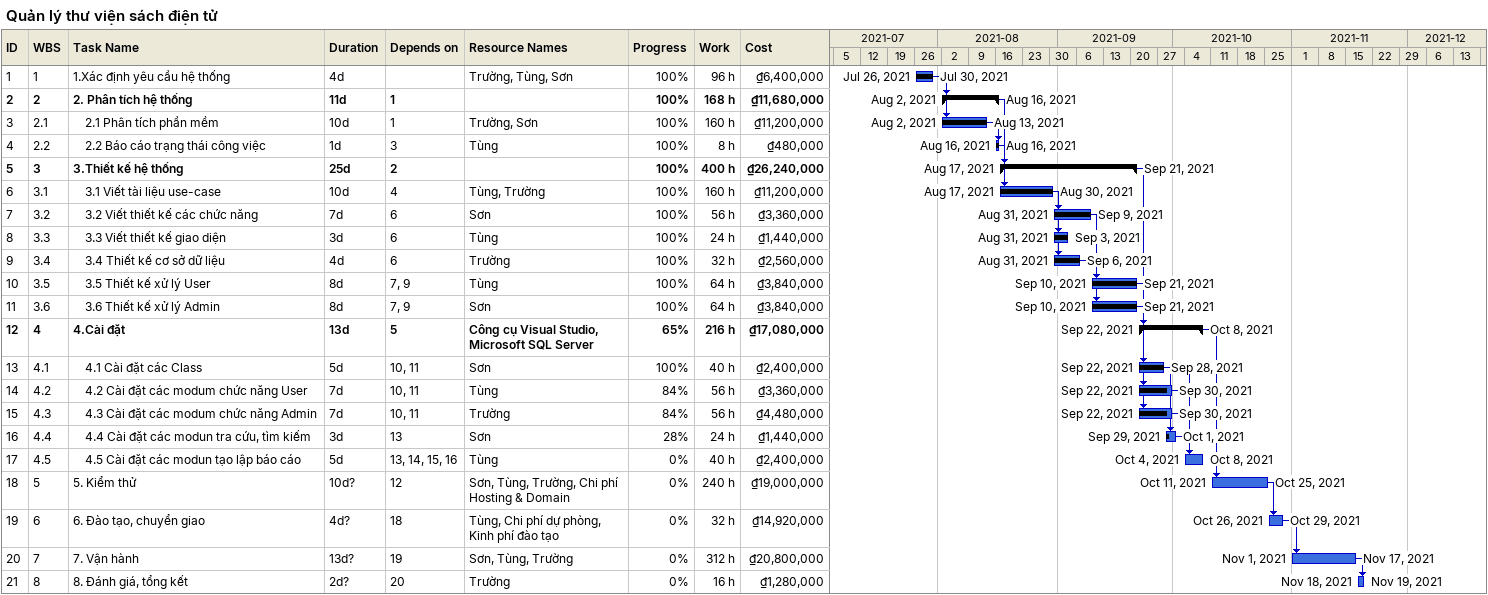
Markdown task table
Quản lý thư viện sách điện tử

| ID | WBS | Task | Duration | Start | Finish | Predecessors | Resources | % complete | Work (h) | Cost (₫) |
|---|---|---|---|---|---|---|---|---|---|---|
| 1 | 1 | 1.Xác định yêu cầu hệ thống | 4d | 2021-07-26 | 2021-07-30 |  | Trường, Tùng, Sơn | 100 | 96 | 6400000 |
| 2 | 2 | **2. Phân tích hệ thống** | 11d | 2021-08-02 | 2021-08-16 | 1 |  | 100 | 168 | 11680000 |
| 3 | 2.1 | 2.1 Phân tích phần mềm | 10d | 2021-08-02 | 2021-08-13 | 1 | Trường, Sơn | 100 | 160 | 11200000 |
| 4 | 2.2 | 2.2 Báo cáo trạng thái công việc | 1d | 2021-08-16 | 2021-08-16 | 3 | Tùng | 100 | 8 | 480000 |
| 5 | 3 | **3.Thiết kế hệ thống** | 25d | 2021-08-17 | 2021-09-21 | 2 |  | 100 | 400 | 26240000 |
| 6 | 3.1 | 3.1 Viết tài liệu use-case | 10d | 2021-08-17 | 2021-08-30 | 4 | Tùng, Trường | 100 | 160 | 11200000 |
| 7 | 3.2 | 3.2 Viết thiết kế các chức năng | 7d | 2021-08-31 | 2021-09-09 | 6 | Sơn | 100 | 56 | 3360000 |
| 8 | 3.3 | 3.3 Viết thiết kế giao diện | 3d | 2021-08-31 | 2021-09-03 | 6 | Tùng | 100 | 24 | 1440000 |
| 9 | 3.4 | 3.4 Thiết kế cơ sở dữ liệu | 4d | 2021-08-31 | 2021-09-06 | 6 | Trường | 100 | 32 | 2560000 |
| 10 | 3.5 | 3.5 Thiết kế xử lý User | 8d | 2021-09-10 | 2021-09-21 | 7, 9 | Tùng | 100 | 64 | 3840000 |
| 11 | 3.6 | 3.6 Thiết kế xử lý Admin | 8d | 2021-09-10 | 2021-09-21 | 7, 9 | Sơn | 100 | 64 | 3840000 |
| 12 | 4 | **4.Cài đặt** | 13d | 2021-09-22 | 2021-10-08 | 5 | Công cụ Visual Studio, Microsoft SQL Server | 65 | 216 | 17080000 |
| 13 | 4.1 | 4.1 Cài đặt các Class | 5d | 2021-09-22 | 2021-09-28 | 10, 11 | Sơn | 100 | 40 | 2400000 |
| 14 | 4.2 | 4.2 Cài đặt các modum chức năng User | 7d | 2021-09-22 | 2021-09-30 | 10, 11 | Tùng | 84 | 56 | 3360000 |
| 15 | 4.3 | 4.3 Cài đặt các modum chức năng Admin | 7d | 2021-09-22 | 2021-09-30 | 10, 11 | Trường | 84 | 56 | 4480000 |
| 16 | 4.4 | 4.4 Cài đặt các modun tra cứu, tìm kiếm | 3d | 2021-09-29 | 2021-10-01 | 13 | Sơn | 28 | 24 | 1440000 |
| 17 | 4.5 | 4.5 Cài đặt các modun tạo lập báo cáo | 5d | 2021-10-04 | 2021-10-08 | 13, 14, 15, 16 | Tùng | 0 | 40 | 2400000 |
| 18 | 5 | 5. Kiểm thử | 10d? | 2021-10-11 | 2021-10-25 | 12 | Sơn, Tùng, Trường, Chi phí Hosting & Domain | 0 | 240 | 19000000 |
| 19 | 6 | 6. Đào tạo, chuyển giao | 4d? | 2021-10-26 | 2021-10-29 | 18 | Tùng, Chi phí dự phòng, Kinh phí đào tạo | 0 | 32 | 14920000 |
| 20 | 7 | 7. Vận hành | 13d? | 2021-11-01 | 2021-11-17 | 19 | Sơn, Tùng, Trường | 0 | 312 | 20800000 |
| 21 | 8 | 8. Đánh giá, tổng kết | 2d? | 2021-11-18 | 2021-11-19 | 20 | Trường | 0 | 16 | 1280000 |
